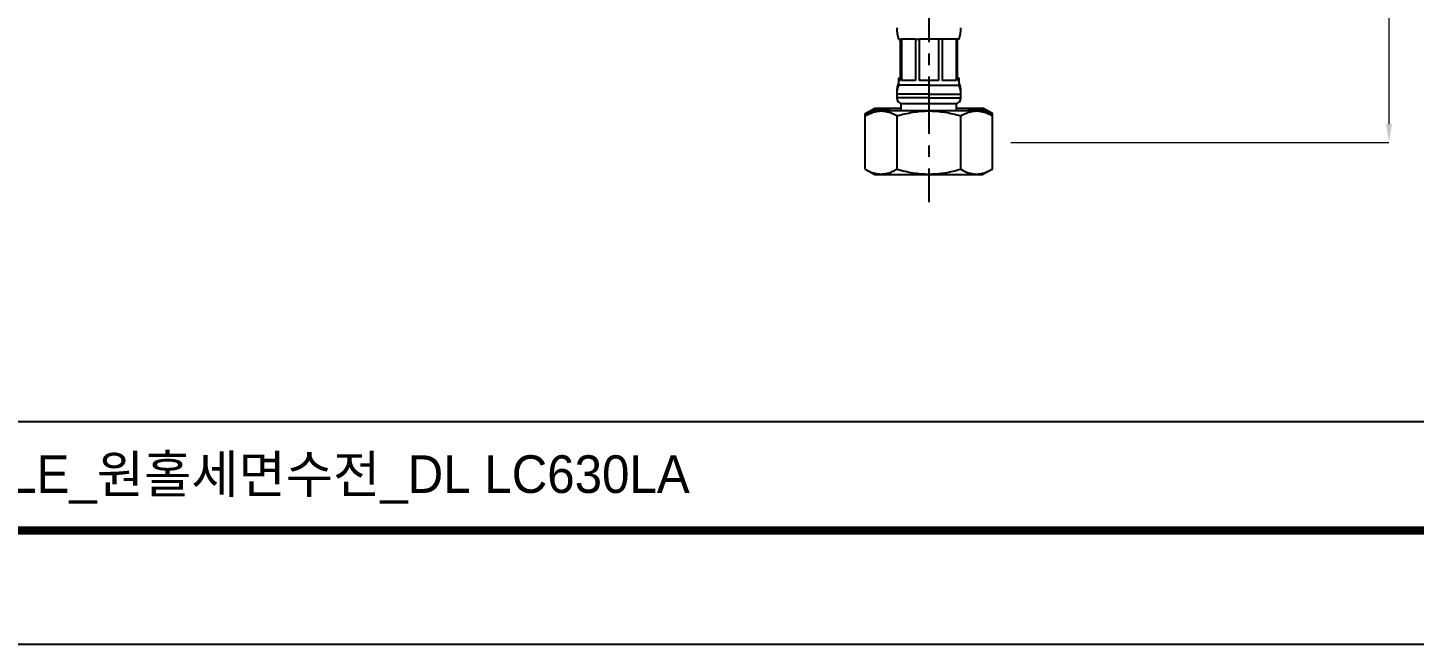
# Model space of a CAD drawing. Extents: x 1571 to 2360, y 0 to 579.
# Drawn here: x 1876.1 to 2178, y 0 to 134.3 of the extents above; entities that cross this region are included whole.
import ezdxf

# ---------------------------------------------------------------- set-up
doc = ezdxf.new("R2010")
doc.units = 0
doc.header["$LTSCALE"] = 10
doc.header["$MEASUREMENT"] = 0
doc.header["$PDMODE"] = 3
doc.header["$PDSIZE"] = -10
doc.linetypes.add('CENTER', pattern=[2, 1.25, -0.25, 0.25, -0.25])
doc.layers.get('0').update_dxf_attribs({"linetype": 'CONTINUOUS'})
doc.layers.get('DEFPOINTS').update_dxf_attribs({"linetype": 'CONTINUOUS'})
doc.layers.add('1', color=7, linetype='CONTINUOUS')
doc.styles.add('Daelim Dimension', font='H2GTRE.TTF')
doc.styles.add('단선완성형', font='')
doc.styles.get('단선완성형').set_extended_font_data('Gulim')
doc.dimstyles.new('DEFAULT', dxfattribs={"dimscale": 2, "dimtxt": 2, "dimasz": 2, "dimexe": 0, "dimexo": 2, "dimgap": 1, "dimtad": 1, "dimdec": 1, "dimzin": 9, "dimdsep": 46, "dimtxsty": 'Daelim Dimension', "dimcen": 0.5, "dimclrd": 252, "dimclre": 252, "dimclrt": 3, "dimadec": 1, "dimazin": 0, "dimtfac": 1, "dimtdec": 1, "dimtix": 1, "dimtmove": 0, "dimatfit": 3, "dimfxl": 1, "dimtolj": 1, "dimtzin": 1, "dimlwd": 9, "dimlwe": 9, "dimarcsym": 0})

# ---------------------------------------------------------------- blocks, each defined once
blk = doc.blocks.new('*D8')
at = {"color": 5, "lineweight": 9, "ltscale": 0.5, "transparency": 16777216}
for p, q in [((2109.29, 255.79), (2172.46, 255.79)), ((2172.46, 251.79), (2172.46, 113.29)), ((2090.15, 109.29), (2172.46, 109.29))]:
    blk.add_line(p, q, dxfattribs=at)
at = {"color": 5, "ltscale": 0.5, "transparency": 16777216}
for points in [[(2171.8, 251.79), (2173.13, 251.79), (2172.46, 255.79)], [(2171.8, 113.29), (2173.13, 113.29), (2172.46, 109.29)]]:
    blk.add_solid(points, dxfattribs=at)
at = {"layer": 'DEFPOINTS', "color": 0, "ltscale": 0.5, "transparency": 16777216}
for p in [(2105.29, 255.79), (2086.15, 109.29), (2172.46, 109.29)]:
    blk.add_point(p, dxfattribs=at)
at = {"color": 7, "lineweight": -3, "ltscale": 0.5, "transparency": 16777216, "insert": (2165.25, 182.54), "char_height": 10, "attachment_point": 5, "rotation": 90, "style": 'Daelim Dimension'}
blk.add_mtext('\\A1;410', dxfattribs=at)

msp = doc.modelspace()

# ---------------------------------------------------------------- linework, layer by layer
at = {"color": 5, "lineweight": -3}
msp.add_line((1583.29, 48.49), (2219.3, 48.49), dxfattribs=at)
at = {"lineweight": -3, "ltscale": 0.5}
msp.add_lwpolyline([(1570.59, 0), (2360.47, 0), (2360.47, 578.76), (1570.59, 578.76)], close=True, dxfattribs=at)
at = {"color": 5, "linetype": 'ByBlock', "lineweight": -3, "const_width": 1.82}
msp.add_lwpolyline([(1583.29, 24.78), (2347.69, 24.78), (2347.69, 565.32), (1583.29, 565.32)], close=True, dxfattribs=at)
at = {"layer": '1', "color": 1, "linetype": 'CENTER', "lineweight": -3}
msp.add_line((2072.29, 143.66), (2072.29, 96.29), dxfattribs=at)
at = {"layer": '1', "color": 7, "linetype": 'Continuous', "lineweight": -3}
for p, q in [((2065.69, 131.79), (2066.04, 131.79)), ((2066.04, 131.79), (2066.04, 122.79)), ((2066.04, 131.79), (2066.37, 131.79)), ((2066.37, 131.79), (2066.37, 122.79)), ((2069.38, 131.79), (2066.37, 131.79)), ((2069.38, 131.79), (2069.38, 122.79)), ((2069.38, 131.79), (2070.17, 131.79)), ((2070.17, 131.79), (2070.17, 122.79)), ((2072.29, 131.79), (2070.17, 131.79)), ((2074.42, 131.79), (2072.29, 131.79)), ((2074.42, 131.79), (2074.42, 122.79)), ((2075.21, 131.79), (2074.42, 131.79)), ((2075.21, 131.79), (2075.21, 122.79)), ((2078.22, 131.79), (2075.21, 131.79)), ((2078.22, 131.79), (2078.22, 122.79)), ((2078.54, 131.79), (2078.22, 131.79)), ((2078.54, 122.79), (2078.54, 131.79)), ((2078.89, 131.79), (2078.54, 131.79)), ((2065.69, 123.29), (2065.69, 122.79)), ((2065.69, 123.29), (2066.04, 123.29)), ((2065.69, 122.79), (2065.69, 121.79)), ((2065.69, 122.79), (2066.04, 122.79)), ((2072.29, 121.79), (2065.69, 121.79)), ((2069.38, 122.79), (2066.37, 122.79)), ((2072.29, 122.79), (2070.17, 122.79)), ((2074.42, 122.79), (2072.29, 122.79)), ((2072.29, 121.79), (2078.89, 121.79)), ((2078.22, 122.79), (2075.21, 122.79)), ((2078.89, 123.29), (2078.54, 123.29)), ((2078.89, 122.79), (2078.54, 122.79)), ((2078.89, 122.79), (2078.89, 123.29)), ((2078.89, 121.79), (2078.89, 122.79)), ((2065.29, 120.33), (2065.29, 119.83)), ((2065.32, 120.33), (2065.29, 120.33)), ((2065.29, 119.83), (2065.29, 118.99)), ((2072.29, 119.83), (2065.29, 119.83)), ((2072.29, 118.99), (2065.29, 118.99)), ((2066.29, 117.79), (2066.29, 117.81)), ((2066.29, 117.79), (2078.29, 117.79)), ((2066.29, 116.29), (2066.29, 117.79)), ((2072.29, 119.83), (2079.29, 119.83)), ((2072.29, 118.99), (2079.29, 118.99)), ((2078.29, 117.79), (2078.29, 117.81)), ((2078.29, 116.29), (2078.29, 117.79)), ((2079.27, 120.33), (2079.29, 120.33)), ((2079.29, 119.83), (2079.29, 120.33)), ((2079.29, 118.99), (2079.29, 119.83)), ((2058.44, 115.59), (2060.52, 116.79)), ((2058.44, 115.09), (2060.52, 116.29)), ((2058.44, 115.09), (2058.44, 115.59)), ((2058.44, 103.49), (2058.44, 115.09)), ((2060.52, 116.79), (2066.3, 116.79)), ((2060.52, 116.29), (2084.07, 116.29)), ((2065.37, 103.49), (2065.37, 115.09)), ((2078.29, 116.79), (2084.07, 116.79)), ((2079.22, 103.49), (2079.22, 115.09)), ((2086.15, 115.59), (2084.07, 116.79)), ((2086.15, 115.09), (2084.07, 116.29)), ((2086.15, 115.09), (2086.15, 115.59)), ((2086.15, 103.49), (2086.15, 115.09)), ((2058.44, 103.49), (2060.52, 102.29)), ((2086.15, 103.49), (2084.07, 102.29)), ((2060.52, 102.29), (2084.07, 102.29))]:
    msp.add_line(p, q, dxfattribs=at)
for centre, radius, start, end in [((2073.29, 134.29), 8, 180, 198.1949), ((2071.29, 134.29), 8, 341.8051, 0), ((2070.29, 120.33), 5, 156.9261, 180), ((2070.29, 119.83), 5, 156.9261, 180), ((2074.29, 120.33), 5, 0, 23.0739), ((2074.29, 119.83), 5, 0, 23.0739), ((2066.49, 118.99), 1.2, 180, 270), ((2078.09, 118.99), 1.2, 270, 0)]:
    msp.add_arc(centre, radius, start, end, dxfattribs=at)
for points, knots in [([(2058.44, 115.59), (2059.01, 115.92), (2059.57, 116.18), (2060.44, 116.46), (2060.73, 116.54), (2061.31, 116.63), (2061.6, 116.66), (2061.97, 116.66), (2062.04, 116.66), (2062.15, 116.65), (2062.19, 116.65), (2062.26, 116.65), (2062.45, 116.63), (2062.63, 116.61), (2063.07, 116.54), (2063.36, 116.47), (2063.72, 116.35), (2063.79, 116.33), (2063.86, 116.3)], [0, 0, 0, 0, 0.320423, 0.320423, 0.480634, 0.480634, 0.640846, 0.640846, 0.680899, 0.680899, 0.700925, 0.700925, 0.720952, 0.801057, 0.801057, 0.961269, 0.961269, 1, 1, 1, 1]), ([(2058.44, 115.09), (2059.01, 115.42), (2059.57, 115.68), (2060.44, 115.96), (2060.73, 116.04), (2061.31, 116.13), (2061.6, 116.16), (2061.97, 116.16), (2062.04, 116.16), (2062.15, 116.15), (2062.19, 116.15), (2062.26, 116.15), (2062.45, 116.13), (2062.63, 116.11), (2063.07, 116.04), (2063.36, 115.97), (2063.94, 115.78), (2064.23, 115.66), (2064.8, 115.4), (2065.08, 115.25), (2065.37, 115.09)], [0, 0, 0, 0, 0.25, 0.25, 0.375, 0.375, 0.5, 0.5, 0.53125, 0.53125, 0.546875, 0.546875, 0.5625, 0.625, 0.625, 0.75, 0.75, 0.875, 0.875, 1, 1, 1, 1]), ([(2065.37, 115.09), (2066.5, 115.41), (2067.64, 115.68), (2069.36, 115.96), (2069.94, 116.04), (2071.11, 116.13), (2071.69, 116.16), (2072.43, 116.16), (2072.58, 116.16), (2072.8, 116.15), (2072.87, 116.15), (2073.02, 116.15), (2073.39, 116.13), (2073.76, 116.11), (2074.63, 116.04), (2075.22, 115.97), (2076.37, 115.78), (2076.95, 115.66), (2078.09, 115.4), (2078.66, 115.25), (2079.22, 115.09)], [0, 0, 0, 0, 0.25, 0.25, 0.375, 0.375, 0.5, 0.5, 0.53125, 0.53125, 0.546875, 0.546875, 0.5625, 0.625, 0.625, 0.75, 0.75, 0.875, 0.875, 1, 1, 1, 1]), ([(2079.22, 115.09), (2079.79, 115.41), (2080.36, 115.68), (2081.22, 115.96), (2081.51, 116.04), (2082.09, 116.13), (2082.39, 116.16), (2082.75, 116.16), (2082.83, 116.16), (2082.94, 116.15), (2082.98, 116.15), (2083.05, 116.15), (2083.23, 116.13), (2083.42, 116.11), (2083.86, 116.04), (2084.15, 115.97), (2084.72, 115.78), (2085.01, 115.66), (2085.58, 115.4), (2085.87, 115.25), (2086.15, 115.09)], [0, 0, 0, 0, 0.25, 0.25, 0.375, 0.375, 0.5, 0.5, 0.53125, 0.53125, 0.546875, 0.546875, 0.5625, 0.625, 0.625, 0.75, 0.75, 0.875, 0.875, 1, 1, 1, 1]), ([(2080.78, 116.32), (2080.83, 116.34), (2080.88, 116.35), (2081.22, 116.46), (2081.51, 116.54), (2082.09, 116.63), (2082.39, 116.66), (2082.75, 116.66), (2082.83, 116.66), (2082.94, 116.65), (2082.98, 116.65), (2083.05, 116.65), (2083.23, 116.63), (2083.42, 116.61), (2083.86, 116.54), (2084.15, 116.47), (2084.72, 116.28), (2085.01, 116.16), (2085.58, 115.9), (2085.87, 115.75), (2086.15, 115.59)], [0, 0, 0, 0, 0.028537, 0.028537, 0.190447, 0.190447, 0.352358, 0.352358, 0.392835, 0.392835, 0.413074, 0.413074, 0.433313, 0.514268, 0.514268, 0.676179, 0.676179, 0.838089, 0.838089, 1, 1, 1, 1]), ([(2058.44, 103.49), (2059.01, 103.16), (2059.57, 102.89), (2060.44, 102.61), (2060.73, 102.54), (2061.31, 102.44), (2061.6, 102.42), (2061.97, 102.42), (2062.04, 102.42), (2062.15, 102.42), (2062.19, 102.43), (2062.26, 102.43), (2062.45, 102.44), (2062.63, 102.47), (2063.07, 102.54), (2063.36, 102.61), (2063.94, 102.8), (2064.23, 102.91), (2064.8, 103.18), (2065.08, 103.33), (2065.37, 103.49)], [0, 0, 0, 0, 0.25, 0.25, 0.375, 0.375, 0.5, 0.5, 0.53125, 0.53125, 0.546875, 0.546875, 0.5625, 0.625, 0.625, 0.75, 0.75, 0.875, 0.875, 1, 1, 1, 1]), ([(2065.37, 103.49), (2066.5, 103.16), (2067.64, 102.89), (2069.36, 102.61), (2069.94, 102.54), (2071.11, 102.44), (2071.69, 102.42), (2072.43, 102.42), (2072.58, 102.42), (2072.8, 102.42), (2072.87, 102.43), (2073.02, 102.43), (2073.39, 102.44), (2073.76, 102.47), (2074.63, 102.54), (2075.22, 102.61), (2076.37, 102.8), (2076.95, 102.91), (2078.09, 103.18), (2078.66, 103.33), (2079.22, 103.49)], [0, 0, 0, 0, 0.25, 0.25, 0.375, 0.375, 0.5, 0.5, 0.53125, 0.53125, 0.546875, 0.546875, 0.5625, 0.625, 0.625, 0.75, 0.75, 0.875, 0.875, 1, 1, 1, 1]), ([(2079.22, 103.49), (2079.79, 103.16), (2080.36, 102.89), (2081.22, 102.61), (2081.51, 102.54), (2082.09, 102.44), (2082.39, 102.42), (2082.75, 102.42), (2082.83, 102.42), (2082.94, 102.42), (2082.98, 102.43), (2083.05, 102.43), (2083.23, 102.44), (2083.42, 102.47), (2083.86, 102.54), (2084.15, 102.61), (2084.72, 102.8), (2085.01, 102.91), (2085.58, 103.18), (2085.87, 103.33), (2086.15, 103.49)], [0, 0, 0, 0, 0.25, 0.25, 0.375, 0.375, 0.5, 0.5, 0.53125, 0.53125, 0.546875, 0.546875, 0.5625, 0.625, 0.625, 0.75, 0.75, 0.875, 0.875, 1, 1, 1, 1])]:
    msp.add_open_spline(points, degree=3, knots=knots, dxfattribs=at)

# ---------------------------------------------------------------- texts
at = {"color": 2, "lineweight": -3, "insert": (1725.09, 41.16), "char_height": 8.19804, "width": 362.8925, "attachment_point": 1, "style": '단선완성형'}
msp.add_mtext('{\\fPretendard Variable SemiBold|b0|i0|c129|p2;대림바스(주)\\fHYwulM|b0|i0|c129|p18; Single lever_NOBLE_}원홀세면수전{\\fHYwulM|b0|i0|c129|p18;_DL LC630LA}', dxfattribs=at)

# ---------------------------------------------------------------- dimensions: what is measured, and where the dimension line sits
at = {"color": 5, "lineweight": -3, "ltscale": 0.5}
dim = msp.add_linear_dim(base=(2172.46, 109.29), p1=(2105.29, 255.79), p2=(2086.15, 109.29), angle=90, text='410', dimstyle='DEFAULT', override={"dimtxt": 5, "dimclrd": 5, "dimclre": 5, "dimclrt": 7}, dxfattribs=at)
dim.commit()
dim.dimension.update_dxf_attribs({"geometry": '*D8', "text_midpoint": (2165.25, 182.54)})

doc.saveas('drawing.dxf')
